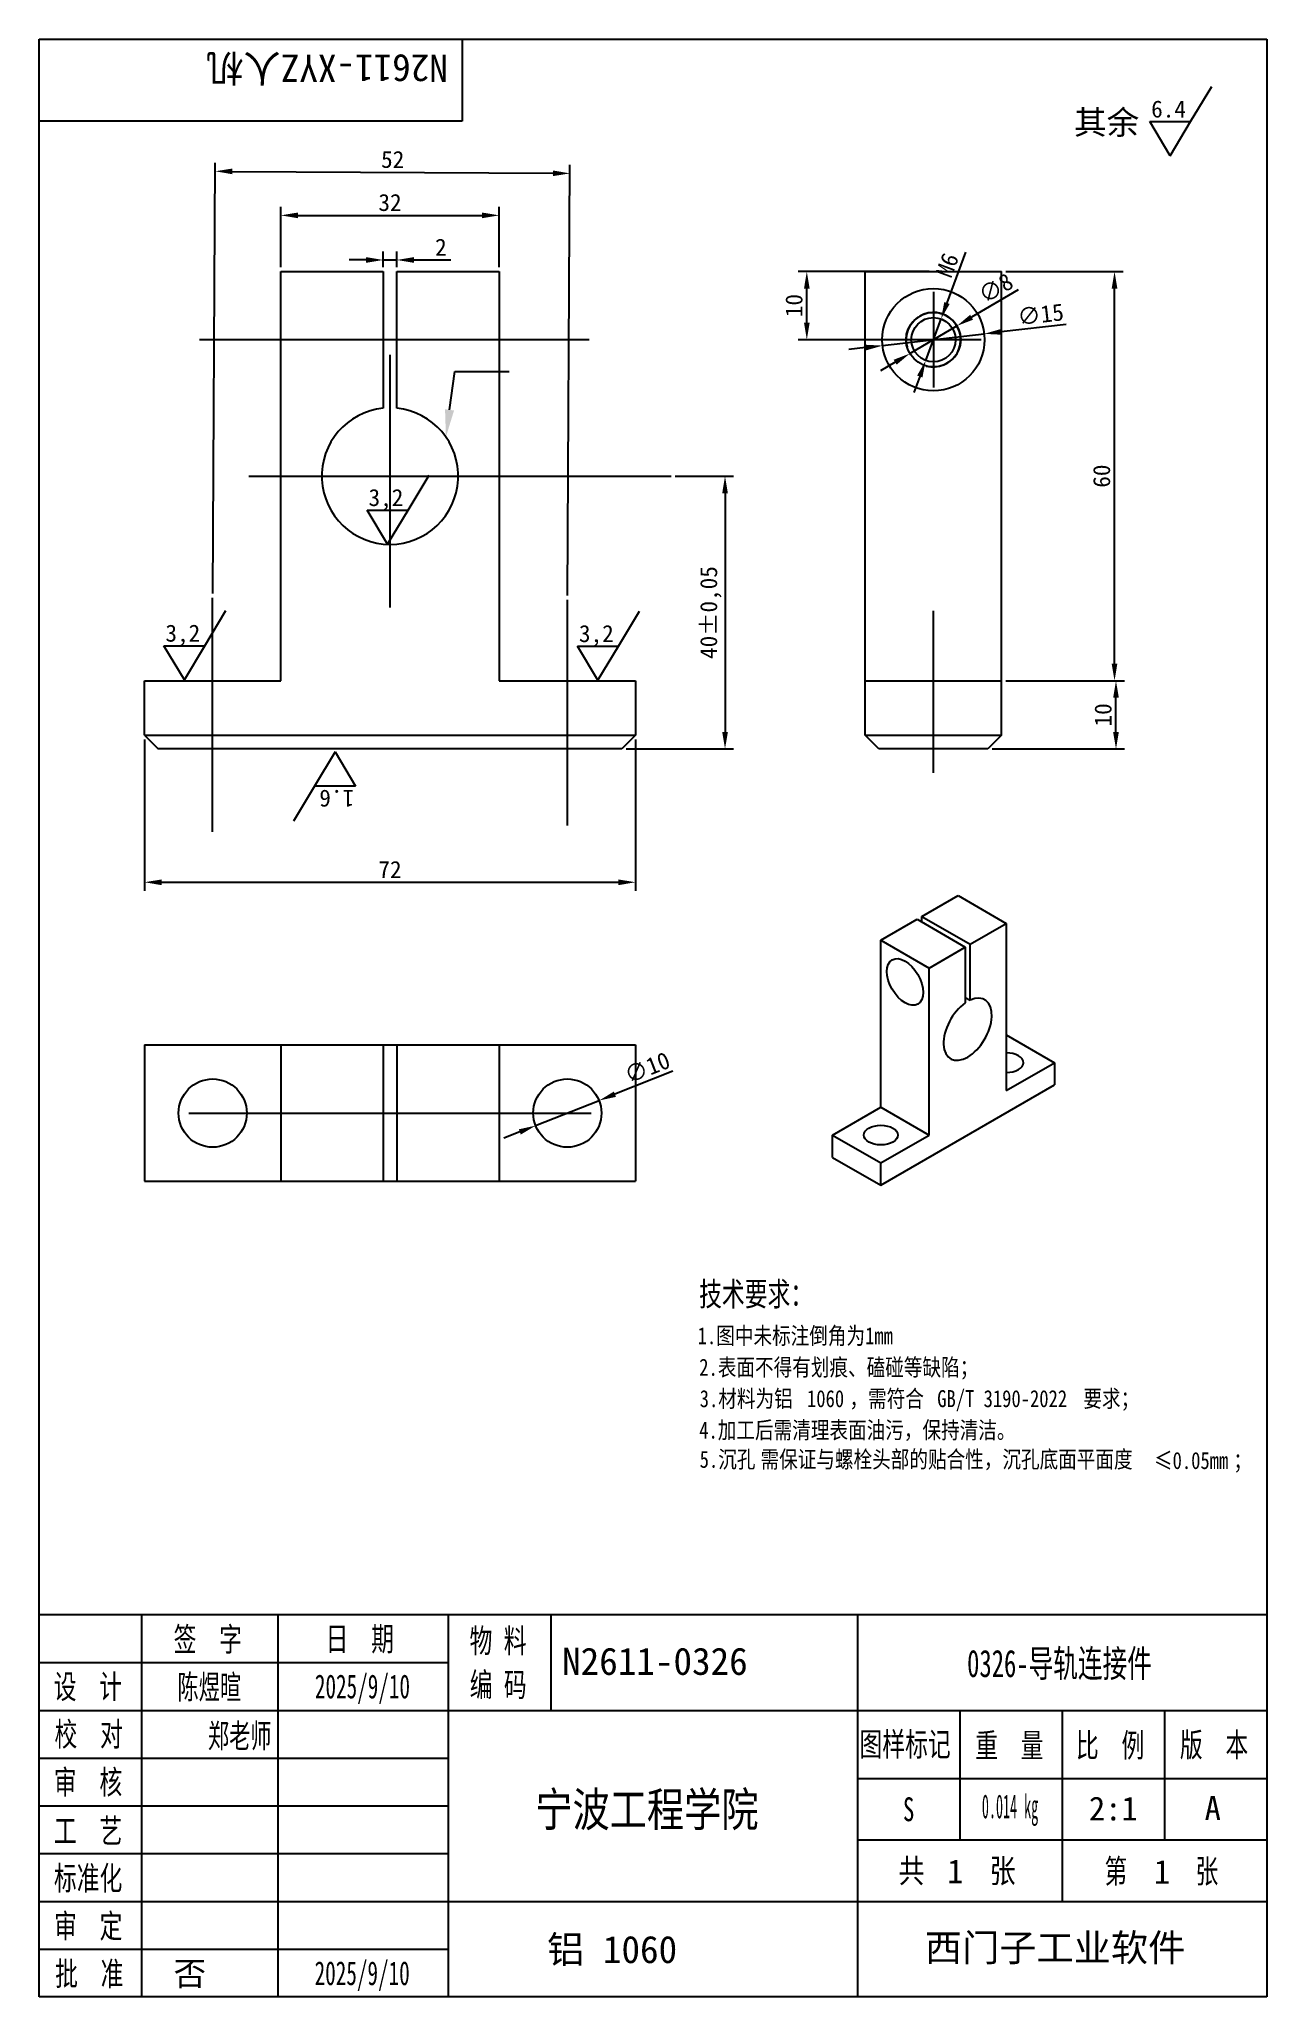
# Model space of a CAD drawing. Header units: millimetres. Extents: x 25 to 205, y 5 to 292.
import ezdxf
from ezdxf.lldxf.tags import DXFTag

# ---------------------------------------------------------------- set-up
doc = ezdxf.new("R2010")
doc.units = ezdxf.units.MM
for name, color, linetype in [('0326-导轨连接件', 7, 'Continuous'), ('Default', 7, 'Continuous'), ('图框', 7, 'Continuous')]:
    doc.layers.add(name, color=color, linetype=linetype)
doc.styles.add('MtXpl_', font='SimSun.ttf')
doc.styles.add('MtXpl__1', font='')
doc.styles.get('MtXpl__1').set_extended_font_data('SimSun', bold=True)
tags = doc.linetypes.add('CENTER2', pattern=[28.575, 19.05, -3.175, 3.175, -3.175]).pattern_tags.tags
tags[10:11] = [DXFTag(74, 4), DXFTag(75, 0), DXFTag(340, '0'), DXFTag(46, 0.0), DXFTag(50, 0.0), DXFTag(44, 0.0), DXFTag(45, 0.0)]
tags[8:9] = [DXFTag(74, 4), DXFTag(75, 0), DXFTag(340, '0'), DXFTag(46, 0.0), DXFTag(50, 0.0), DXFTag(44, 0.0), DXFTag(45, 0.0)]
tags[6:7] = [DXFTag(74, 4), DXFTag(75, 0), DXFTag(340, '0'), DXFTag(46, 0.0), DXFTag(50, 0.0), DXFTag(44, 0.0), DXFTag(45, 0.0)]
tags[4:5] = [DXFTag(74, 4), DXFTag(75, 0), DXFTag(340, '0'), DXFTag(46, 0.0), DXFTag(50, 0.0), DXFTag(44, 0.0), DXFTag(45, 0.0)]

msp = doc.modelspace()

# ---------------------------------------------------------------- linework, layer by layer
at = {"color": 4}
for p, q in [((193.83, 279.91), (196.92, 285.06)), ((187.83, 279.91), (193.83, 279.91)), ((190.83, 274.91), (187.83, 279.91)), ((190.83, 274.91), (193.83, 279.91)), ((50.45, 210.74), (50.83, 273.88)), ((102.45, 210.43), (102.83, 273.57)), ((53.32, 272.62), (100.32, 272.33)), ((60.44, 258.56), (60.44, 267.42)), ((92.44, 258.56), (92.44, 267.42)), ((62.94, 266.17), (89.94, 266.17)), ((72.94, 259.63), (70.44, 259.63)), ((75.44, 258.56), (75.44, 260.88)), ((75.44, 259.63), (77.44, 259.63)), ((77.44, 258.56), (77.44, 260.88)), ((79.94, 259.63), (85.36, 259.63)), ((160.84, 260.75), (158.1, 253.32)), ((155.48, 257.94), (136.3, 257.94)), ((137.55, 250.44), (137.55, 255.44)), ((166.73, 257.94), (183.92, 257.94)), ((182.67, 200.44), (182.67, 255.44)), ((168.54, 255.24), (161.71, 251.23)), ((152.66, 245.91), (159.56, 249.96)), ((154.98, 244.9), (157.23, 250.98)), ((175.56, 250.19), (166.04, 249.09)), ((155.48, 247.94), (136.3, 247.94)), ((148.66, 247.07), (163.56, 248.8)), ((146.17, 246.79), (143.69, 246.5)), ((150.5, 244.64), (148.35, 243.38)), ((154.12, 242.55), (153.25, 240.21)), ((79.08, 222.95), (82.17, 228.1)), ((73.08, 222.95), (79.08, 222.95)), ((76.08, 217.95), (73.08, 222.95)), ((76.08, 217.95), (79.08, 222.95)), ((49.3, 203.07), (52.39, 208.22)), ((109.93, 203.01), (113.02, 208.15)), ((43.3, 203.07), (49.3, 203.07)), ((46.3, 198.07), (43.3, 203.07)), ((46.3, 198.07), (49.3, 203.07)), ((103.93, 203.01), (109.93, 203.01)), ((106.93, 198.01), (103.93, 203.01)), ((106.93, 198.01), (109.93, 203.01)), ((166.73, 197.94), (184.13, 197.94)), ((166.73, 197.94), (183.92, 197.94)), ((182.88, 190.44), (182.88, 195.44)), ((40.44, 189.31), (40.44, 167.15)), ((68.39, 187.51), (65.39, 182.51)), ((68.39, 187.51), (71.39, 182.51)), ((112.44, 189.31), (112.44, 167.15)), ((164.73, 187.94), (184.13, 187.94)), ((65.39, 182.51), (62.3, 177.37)), ((71.39, 182.51), (65.39, 182.51)), ((42.94, 168.4), (109.94, 168.4)), ((117.93, 140.7), (109.41, 137.32)), ((97.79, 132.72), (107.09, 136.4)), ((95.47, 131.79), (93.15, 130.87))]:
    msp.add_line(p, q, dxfattribs=at)
at = {"linetype": 'CENTER2'}
for p, q in [((76.44, 245.73), (76.44, 208.69)), ((55.72, 227.94), (117.65, 227.94))]:
    msp.add_line(p, q, dxfattribs=at)
at = {"color": 3, "linetype": 'ByBlock', "lineweight": -2}
for p, q in [((85.17, 237.65), (85.93, 243.3)), ((85.93, 243.3), (93.93, 243.3))]:
    msp.add_line(p, q, dxfattribs=at)
at = {"color": 4, "linetype": 'CENTER2'}
for p, q in [((118.27, 227.94), (126.81, 227.94)), ((125.56, 225.44), (125.56, 190.44)), ((111.07, 187.94), (126.81, 187.94))]:
    msp.add_line(p, q, dxfattribs=at)
at = {"color": 4}
for points in [[(53.32, 273.03), (53.31, 272.2), (50.82, 272.63)], [(100.32, 272.75), (100.32, 271.92), (102.82, 272.32)], [(62.94, 266.58), (62.94, 265.75), (60.44, 266.17)], [(89.94, 266.58), (89.94, 265.75), (92.44, 266.17)], [(72.94, 260.04), (72.94, 259.21), (75.44, 259.63)], [(79.94, 260.04), (79.94, 259.21), (77.44, 259.63)], [(137.14, 255.44), (137.97, 255.44), (137.55, 257.94)], [(182.25, 255.44), (183.08, 255.44), (182.67, 257.94)], [(157.71, 253.47), (158.49, 253.18), (157.23, 250.98)], [(137.14, 250.44), (137.97, 250.44), (137.55, 247.94)], [(161.5, 251.59), (161.92, 250.87), (159.56, 249.96)], [(146.13, 247.2), (146.22, 246.37), (148.66, 247.07)], [(165.99, 249.5), (166.09, 248.67), (163.56, 248.8)], [(150.29, 245), (150.72, 244.28), (152.66, 245.91)], [(153.73, 242.69), (154.51, 242.41), (154.98, 244.9)], [(182.25, 200.44), (183.08, 200.44), (182.67, 197.94)], [(182.46, 195.44), (183.3, 195.44), (182.88, 197.94)], [(182.46, 190.44), (183.3, 190.44), (182.88, 187.94)], [(42.94, 168.81), (42.94, 167.98), (40.44, 168.4)], [(109.94, 168.81), (109.94, 167.98), (112.44, 168.4)], [(109.26, 137.71), (109.57, 136.94), (107.09, 136.4)], [(95.32, 132.18), (95.62, 131.41), (97.79, 132.72)]]:
    msp.add_solid(points, dxfattribs=at)
at = {"color": 3}
msp.add_solid([(85.83, 237.56), (84.64, 233.69), (84.51, 237.74)], dxfattribs=at)
at = {"color": 4, "linetype": 'CENTER2'}
for points in [[(125.15, 225.44), (125.98, 225.44), (125.56, 227.94)], [(125.15, 190.44), (125.98, 190.44), (125.56, 187.94)]]:
    msp.add_solid(points, dxfattribs=at)
at = {"layer": '0326-导轨连接件', "color": 7, "linetype": 'Continuous'}
for p, q in [((60.44, 257.94), (75.44, 257.94)), ((60.44, 197.94), (60.44, 257.94)), ((75.44, 257.94), (75.44, 237.89)), ((77.44, 257.94), (92.44, 257.94)), ((77.44, 237.89), (77.44, 257.94)), ((92.44, 257.94), (92.44, 197.94)), ((146.11, 197.94), (146.11, 257.94)), ((146.11, 257.94), (166.11, 257.94)), ((166.11, 197.94), (166.11, 257.94)), ((40.44, 197.94), (60.44, 197.94)), ((40.44, 189.94), (40.44, 197.94)), ((92.44, 197.94), (112.44, 197.94)), ((112.44, 197.94), (112.44, 189.94)), ((146.11, 197.94), (166.11, 197.94)), ((146.11, 189.94), (146.11, 197.94)), ((166.11, 189.94), (166.11, 197.94)), ((40.44, 189.94), (112.44, 189.94)), ((40.44, 189.94), (42.44, 187.94)), ((112.44, 189.94), (110.44, 187.94)), ((146.11, 189.94), (166.11, 189.94)), ((148.11, 187.94), (146.11, 189.94)), ((166.11, 189.94), (164.11, 187.94)), ((110.44, 187.94), (42.44, 187.94)), ((164.11, 187.94), (148.11, 187.94)), ((154.42, 163.38), (159.73, 166.44)), ((159.73, 166.44), (166.8, 162.36)), ((148.41, 159.91), (153.72, 162.97)), ((153.72, 162.97), (160.79, 158.89)), ((154.42, 162.57), (154.42, 163.38)), ((154.42, 163.38), (161.49, 159.3)), ((161.49, 159.3), (166.8, 162.36)), ((166.8, 162.36), (166.8, 137.87)), ((148.41, 135.42), (148.41, 159.91)), ((148.41, 159.91), (155.48, 155.83)), ((155.48, 155.83), (160.79, 158.89)), ((160.79, 158.89), (160.79, 150.71)), ((161.49, 151.11), (161.49, 159.3)), ((155.48, 131.33), (155.48, 155.83)), ((160.79, 151.52), (161.49, 151.11)), ((40.44, 144.56), (60.44, 144.56)), ((40.44, 144.56), (40.44, 124.56)), ((60.44, 144.56), (75.44, 144.56)), ((60.44, 144.56), (60.44, 124.56)), ((75.44, 144.56), (77.44, 144.56)), ((75.44, 144.56), (75.44, 124.56)), ((77.44, 144.56), (92.44, 144.56)), ((77.44, 144.56), (77.44, 124.56)), ((92.44, 144.56), (112.44, 144.56)), ((92.44, 144.56), (92.44, 124.56)), ((112.44, 144.56), (112.44, 124.56)), ((166.8, 146.03), (173.87, 141.95)), ((166.8, 137.87), (173.87, 141.95)), ((173.87, 141.95), (173.87, 138.68)), ((148.41, 123.99), (173.87, 138.68)), ((141.34, 131.33), (148.41, 135.42)), ((148.41, 135.42), (155.48, 131.33)), ((141.34, 131.33), (148.41, 127.25)), ((141.34, 128.07), (141.34, 131.33)), ((148.41, 127.25), (155.48, 131.33)), ((141.34, 128.07), (148.41, 123.99)), ((148.41, 123.99), (148.41, 127.25)), ((40.44, 124.56), (60.44, 124.56)), ((60.44, 124.56), (75.44, 124.56)), ((75.44, 124.56), (77.44, 124.56)), ((77.44, 124.56), (92.44, 124.56)), ((92.44, 124.56), (112.44, 124.56))]:
    msp.add_line(p, q, dxfattribs=at)
for centre, radius in [((156.11, 247.94), 7.5), ((156.11, 247.94), 4), ((156.11, 247.94), 3.24), ((50.44, 134.56), 5), ((102.44, 134.56), 5)]:
    msp.add_circle(centre, radius, dxfattribs=at)
for centre, radius, start, end in [((156.11, 247.94), 4, 255, 195), ((76.44, 227.94), 10, 95.7392, 84.2608)]:
    msp.add_arc(centre, radius, start, end, dxfattribs=at)
for centre, major_axis in [((151.95, 153.79), (-1.88, 3.25)), ((148.41, 131.33), (2.5, 0))]:
    msp.add_ellipse(centre, major_axis=major_axis, ratio=0.57735, dxfattribs=at)
for centre, major_axis, start_param, end_param in [((161.14, 146.85), (2.5, 4.33), 7.168751, 13.251601), ((166.8, 141.95), (2.5, 0), 0, 1.570796), ((166.8, 141.95), (2.5, 0), 4.712389, 6.283185)]:
    msp.add_ellipse(centre, major_axis=major_axis, ratio=0.57735, start_param=start_param, end_param=end_param, dxfattribs=at)
at = {"layer": 'Default', "color": 7, "linetype": 'CENTER2'}
for p, q in [((156.11, 254.94), (156.11, 240.94)), ((105.65, 247.94), (48.51, 247.94)), ((163.11, 247.94), (149.11, 247.94)), ((50.44, 175.79), (50.44, 210.12)), ((102.44, 176.73), (102.44, 209.81)), ((156.11, 184.44), (156.11, 208.21)), ((46.94, 134.56), (105.94, 134.56))]:
    msp.add_line(p, q, dxfattribs=at)
at = {"layer": 'Default', "color": 7, "linetype": 'Continuous'}
for p, q in [((40, 61), (40, 5)), ((60, 61), (60, 5)), ((100, 61), (100, 47)), ((25, 54), (85, 54)), ((25, 47), (205, 47)), ((175, 47), (175, 19)), ((25, 40), (85, 40)), ((145, 28), (205, 28))]:
    msp.add_line(p, q, dxfattribs=at)
at = {"layer": '图框', "color": 7, "linetype": 'Continuous'}
for p, q in [((25, 5), (25, 292)), ((25, 292), (205, 292)), ((87, 292), (87, 280)), ((205, 292), (205, 5)), ((87, 280), (25, 280)), ((205, 61), (25, 61)), ((85, 5), (85, 61)), ((145, 61), (145, 5)), ((145, 47), (205, 47)), ((160, 47), (160, 28)), ((190, 47), (190, 28)), ((145, 37), (205, 37)), ((25, 33), (85, 33)), ((25, 26), (85, 26)), ((25, 19), (205, 19)), ((25, 12), (85, 12)), ((205, 5), (25, 5))]:
    msp.add_line(p, q, dxfattribs=at)

# ---------------------------------------------------------------- texts
at = {"color": 4, "style": 'MtXpl_'}
msp.add_text('其余', height=3.5, dxfattribs=at).set_placement((176.73, 278.05))
at = {"color": 4}
for s, p in [('6.4', (188.04, 280.51)), ('3,2', (73.29, 223.55)), ('3,2', (43.51, 203.67)), ('3,2', (104.14, 203.61))]:
    msp.add_text(s, height=2.5, dxfattribs=at).set_placement(p)
msp.add_text('1.6', height=2.5, rotation=180, dxfattribs=at).set_placement((71.18, 181.92))
at = {"color": 40, "true_color": 0xf8d731, "style": 'MtXpl_', "width": 0.8}
for s, p in [('1.图中未标注倒角为1mm', (121.55, 100.67)), ('2.表面不得有划痕、磕碰等缺陷；', (121.78, 96.05)), ('3.材料为铝 ', (121.85, 91.45)), ('1060', (137.58, 91.45)), ('，需符合 ', (143.8, 91.45)), ('GB/T 3190-2022 ', (156.67, 91.45)), ('要求；', (178.1, 91.45)), ('4.加工后需清理表面油污，保持清洁。', (121.78, 86.84)), ('5.沉孔', (121.84, 82.56)), ('需保证与螺栓头部的贴合性，沉孔底面平面度', (130.76, 82.56)), ('≤0.05mm', (188.46, 82.38)), ('；', (200.08, 82.38))]:
    msp.add_text(s, height=2.5, dxfattribs=at).set_placement(p)
at = {"color": 4, "char_height": 2.5, "attachment_point": 5}
for s, insert, rotation in [('52', (76.83, 274.35), 359.6551), ('M6', (158.15, 258.86), 69.7126), ('∅8', (165.25, 255.49), 30.4496), ('10', (135.68, 252.94), 90), ('∅15', (171.83, 251.64), 6.5989), ('60', (180.79, 227.94), 90), ('10', (181, 192.94), 90), ('∅10', (114.15, 141.22), 21.6251)]:
    msp.add_mtext(s, dxfattribs=dict(at, insert=insert, rotation=rotation))
for s, insert in [('32', (76.44, 268.04)), ('2', (83.9, 261.5)), ('72', (76.44, 170.27))]:
    msp.add_mtext(s, dxfattribs=dict(at, insert=insert))
at = {"color": 4, "linetype": 'CENTER2', "insert": (123.48, 207.94), "char_height": 2.5, "attachment_point": 5, "rotation": 90}
msp.add_mtext('40±0,05', dxfattribs=at)
at = {"layer": 'Default', "color": 7, "linetype": 'CENTER2', "style": 'MtXpl_', "width": 0.7}
msp.add_text('技术要求：', height=3.5, dxfattribs=at).set_placement((121.76, 106.29))
at = {"layer": '图框', "color": 7, "linetype": 'CENTER2', "style": 'MtXpl_'}
for s, width, p in [('签  字', 0.7, (44.72, 55.67)), ('日  期', 0.7, (66.99, 55.73)), ('物 料', 0.7, (88.11, 55.46)), ('设  计', 0.7, (27.13, 48.73)), ('编 码', 0.7, (88.13, 49.02)), ('校  对', 0.7, (27.25, 41.76)), ('图样标记', 0.7, (145.28, 40.28)), ('重  量', 0.7, (162.24, 40.12)), ('比  例', 0.7, (177.01, 40.14)), ('版  本', 0.7, (192.25, 40.21)), ('审  核', 0.7, (27.16, 34.74)), ('工  艺', 0.7, (27.17, 27.58)), ('S', 0.7, (151.65, 30.75)), ('标准化', 0.7, (27.17, 20.66)), ('共     张', 0.8, (151, 21.73)), ('第      张', 0.7, (181.2, 21.68)), ('审  定', 0.7, (27.19, 13.64)), ('批  准', 0.7, (27.34, 6.65))]:
    msp.add_text(s, height=3.5, dxfattribs=dict(at, width=width)).set_placement(p)
at = {"layer": '图框', "color": 7, "linetype": 'CENTER2', "style": 'MtXpl__1'}
msp.add_text('西门子工业软件', height=4, dxfattribs=at).set_placement((154.86, 10.21))
at = {"layer": '图框', "color": 7, "linetype": 'Continuous', "insert": (67.22, 285.74), "char_height": 4, "attachment_point": 2, "rotation": 180}
msp.add_mtext('{\\pxsm0.9;\\f宋体|b0||i0||c0|p34;\\W1.;N2611-XYZ人机\\P}', dxfattribs=at)
at = {"layer": '图框', "color": 7, "linetype": 'Continuous'}
for s, insert, char_height, attachment_point in [('{\\pxsm0.9;\\f宋体|b0||i0||c0|p34;\\W1.;N2611-0326\\P}', (115.28, 56.2), 4, 2), ('{\\pxsm0.9;\\f宋体|b0||i0||c0|p34;\\W0.6625579021;0326-导轨连接件\\P}', (174.6, 55.88), 4, 2), ('{\\pxsm0.9;\\f宋体|b0||i0||c0|p34;\\W0.6507936508;陈煜暄\\P}', (49.94, 52.18), 3.5, 2), ('{\\pxsm0.9;\\f宋体|b0||i0||c0|p34;\\W0.6507936508;2025/9/10\\P}', (72.4, 52.26), 3.5, 2), ('\\pxsm0.9;{\\fSimSun|b0|i0|c134|p34;\\W0.65079;郑老师}', (54.4, 45.01), 3.5, 2), ('{\\pxsm0.9;\\f宋体|b0||i0||c0|p34;\\W0.7996880969;宁波工程学院\\P}', (114.11, 34.97), 5, 2), ('{\\pxsm0.9;\\f宋体|b0||i0||c0|p34;\\W0.4338673331;0.014 kg\\P}', (167.35, 34.68), 3.5, 2), ('{\\pxsm0.9;\\f宋体|b0||i0||c0|p34;\\W1.;2:1\\P}', (182.49, 34.36), 3.5, 2), ('{\\pxsm0.9;\\f宋体|b0||i0||c0|p34;\\W1.;A\\P}', (197.07, 34.42), 3.5, 2), ('{\\pxsm0.9;\\f宋体|b0||i0||c0|p34;\\W1.;1\\P}', (160.5, 25.15), 3.5, 3), ('{\\pxsm0.9;\\f宋体|b0||i0||c0|p34;\\W1.;1\\P}', (189.64, 25.08), 3.5, 2), ('{\\pxsm0.9;\\f宋体|b0||i0||c0|p34;\\W1.;铝 1060\\P}', (109.01, 13.95), 4, 2), ('{\\pxsm0.9;\\f宋体|b0||i0||c0|p34;\\W1.;否\\P}', (47.09, 10.15), 3.5, 2), ('{\\pxsm0.9;\\f宋体|b0||i0||c0|p34;\\W0.6507936508;2025/9/10\\P}', (72.36, 10.22), 3.5, 2)]:
    msp.add_mtext(s, dxfattribs=dict(at, insert=insert, char_height=char_height, attachment_point=attachment_point))

doc.saveas('drawing.dxf')
